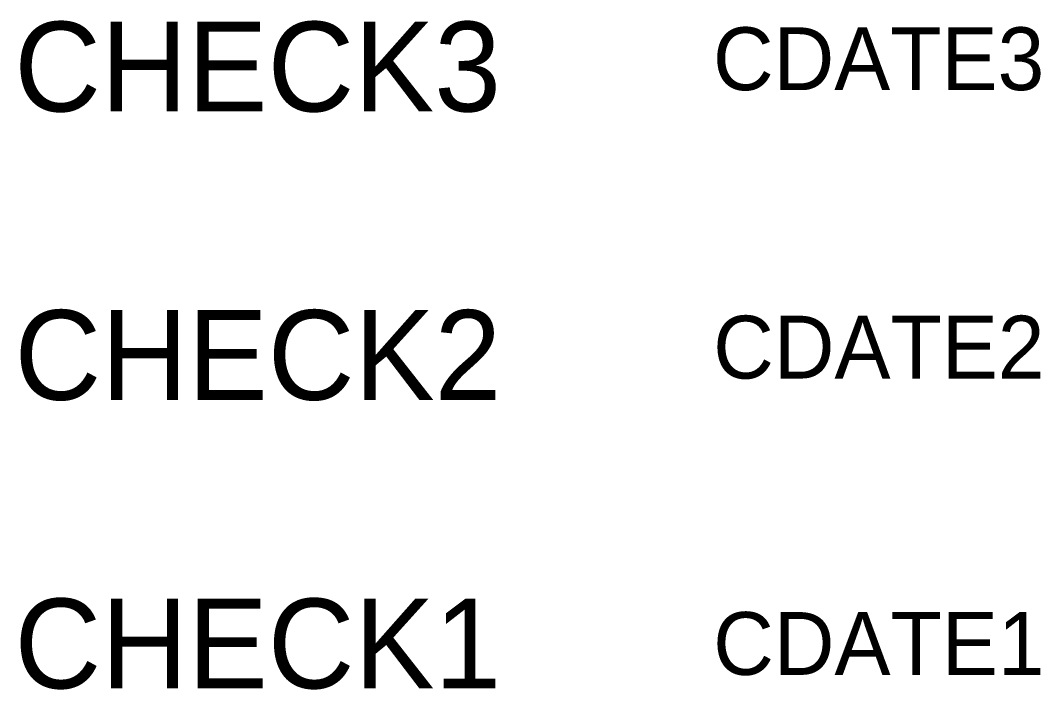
# Model space of a CAD drawing. Extents: x 246 to 558, y 414 to 454.
# Drawn here: x 245.53 to 271, y 419.92 to 436.63 of the extents above.
import ezdxf
from ezdxf.enums import TextEntityAlignment as Align

# ---------------------------------------------------------------- set-up
doc = ezdxf.new("R2010")
doc.units = 0
doc.header["$MEASUREMENT"] = 0
doc.layers.add('TEXT', color=4, linetype='CONTINUOUS')
doc.styles.add('CHINA', font='C2.shx', dxfattribs={"bigfont": 'chineset.shx'})

msp = doc.modelspace()

# ---------------------------------------------------------------- texts
at = {"layer": 'TEXT', "linetype": 'CONTINUOUS', "style": 'CHINA'}
for tag, height, p in [('CHECK3', 2.24, (251.451, 435.473)), ('CDATE3', 1.568, (266.955, 435.669)), ('CHECK2', 2.24, (251.457, 428.273)), ('CDATE2', 1.568, (266.961, 428.469)), ('CHECK1', 2.24, (251.457, 421.07)), ('CDATE1', 1.568, (266.961, 421.07))]:
    msp.add_attdef(tag, text=' ', height=height, dxfattribs=at).set_placement(p, align=Align.MIDDLE)

doc.saveas('drawing.dxf')
